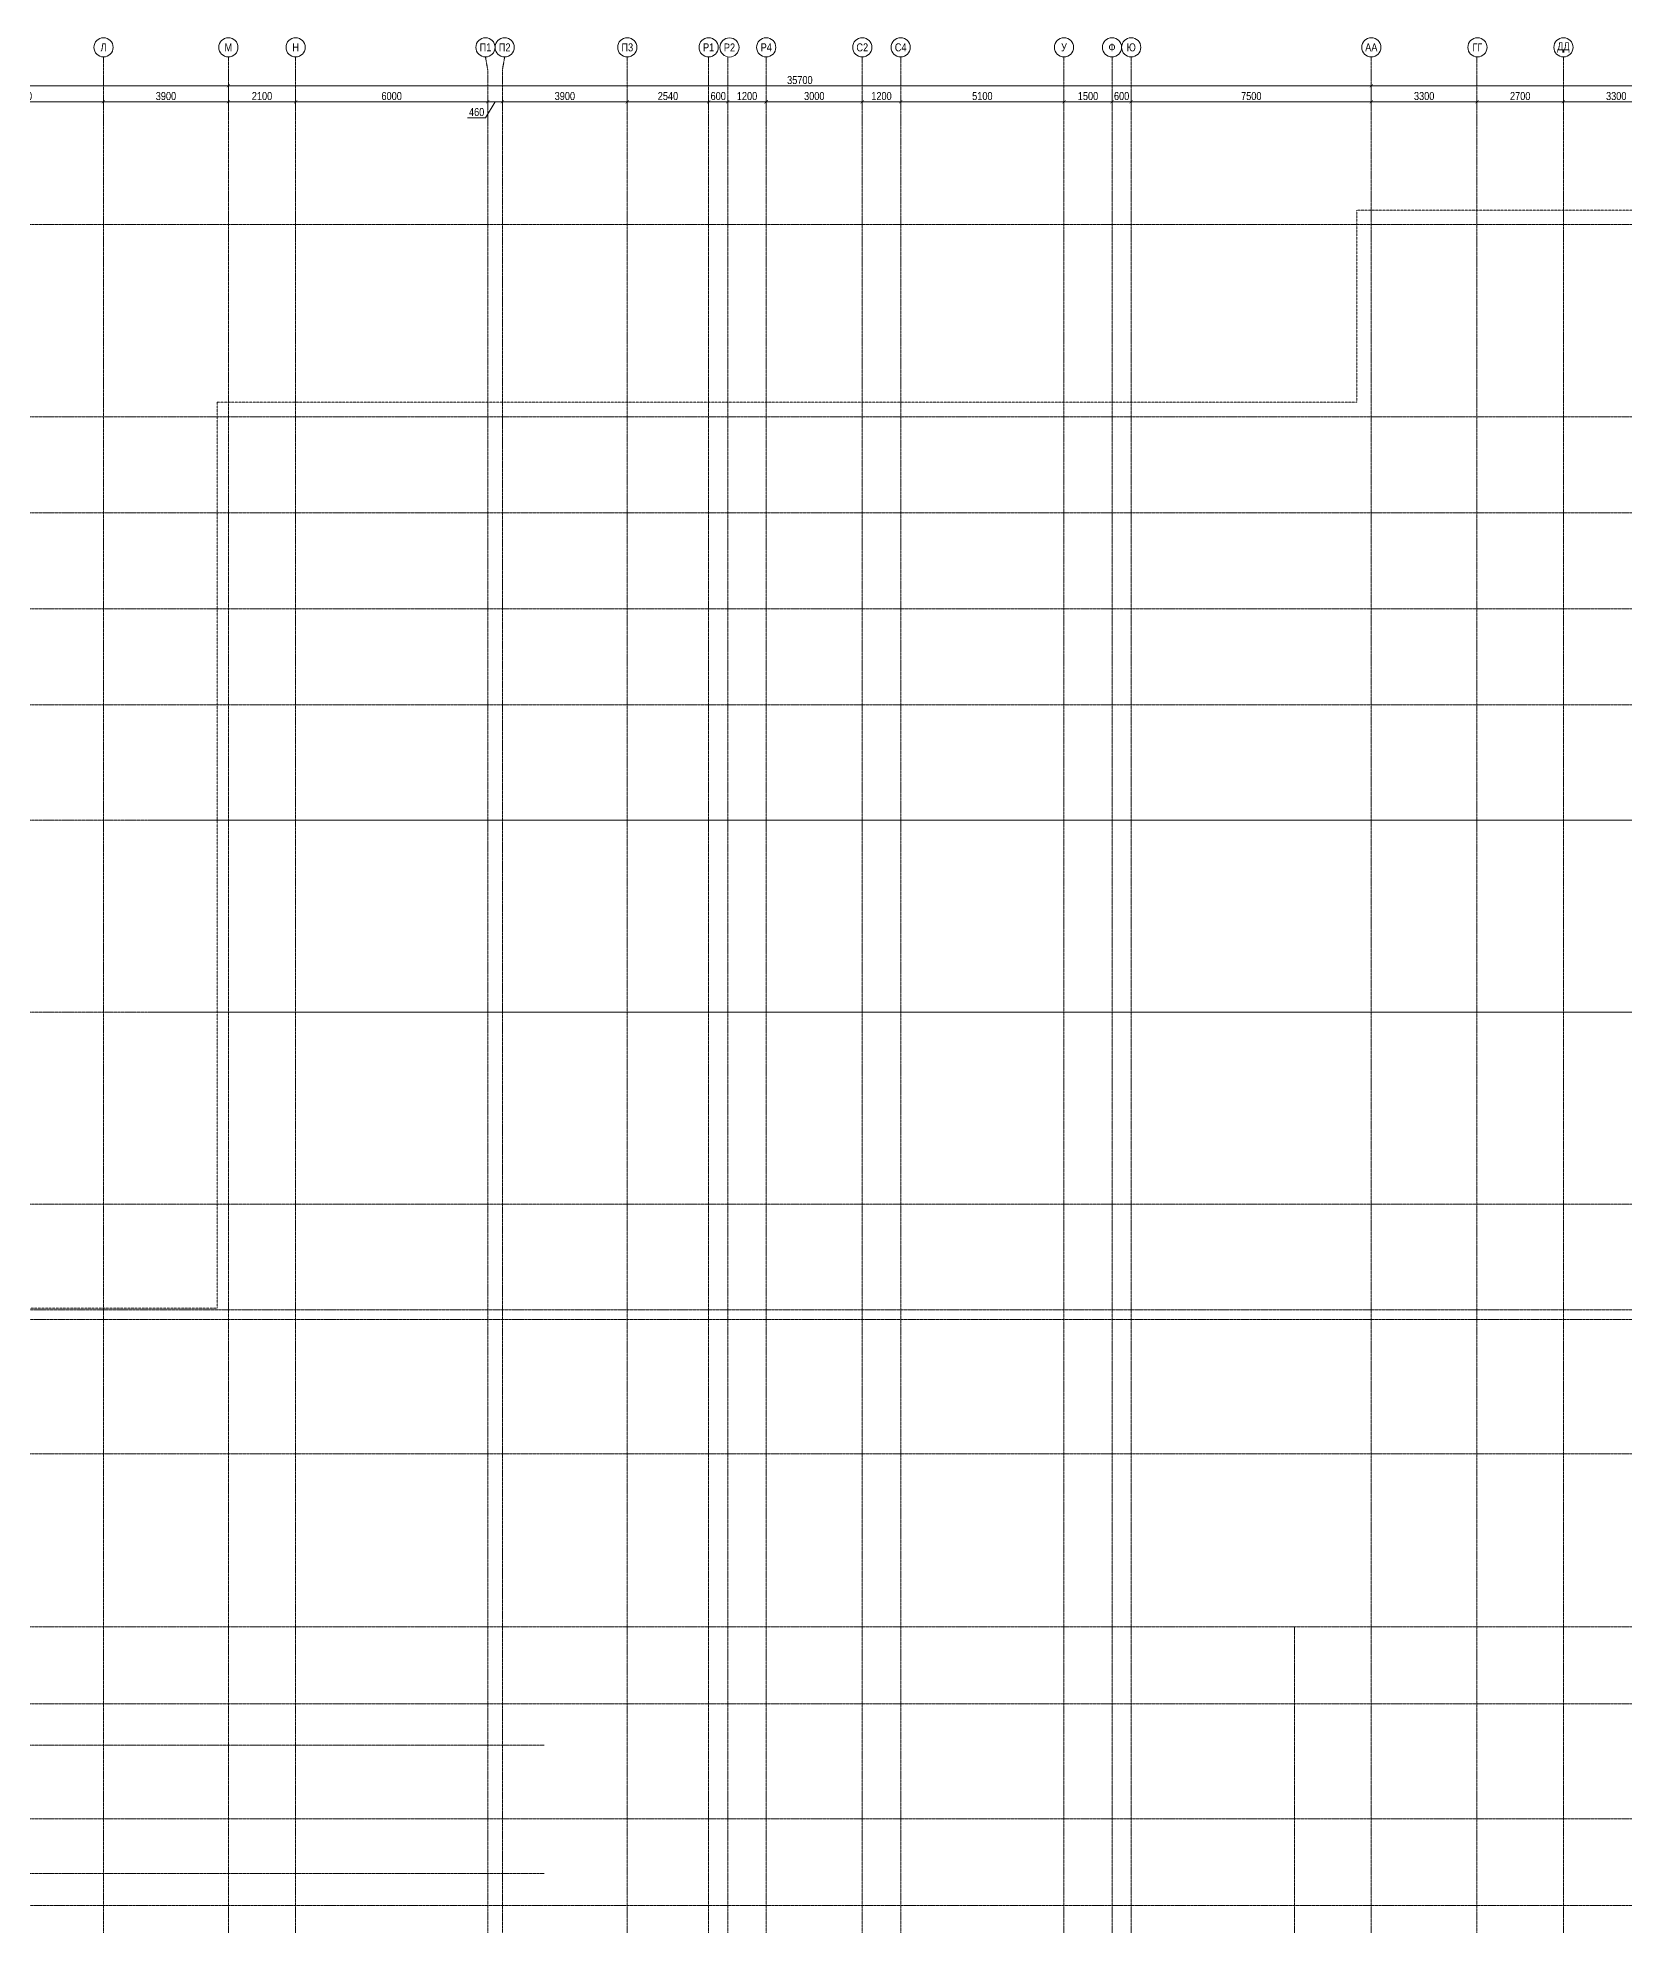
# Model space of a CAD drawing. Header units: millimetres. Extents: x -328335 to 1212475, y -208171 to 164144.
# Drawn here: x 226322 to 275877, y 81579 to 140539 of the extents above; entities that cross this region are included whole.
import ezdxf
from ezdxf import colors
from ezdxf.entities.mleader import LeaderData, LeaderLine
from ezdxf.enums import TextEntityAlignment as Align
from ezdxf.math import Vec2, Vec3

# ---------------------------------------------------------------- set-up
doc = ezdxf.new("R2010")
doc.units = ezdxf.units.MM
doc.header["$LTSCALE"] = 0.5
doc.linetypes.add('CENTER2', pattern=[28.575, 19.05, -3.175, 3.175, -3.175])
doc.linetypes.add('DASHED', pattern=[19.05, 12.7, -6.35])
doc.layers.get('Defpoints').update_dxf_attribs({"color": 140})
doc.layers.add('АР_Делит', color=120, linetype='Continuous', lineweight=0, plot=False)
doc.layers.add('АЦ_Выноски', color=7, linetype='Continuous', lineweight=5)
doc.layers.add('РД_Оси_размер', color=8, linetype='Continuous', lineweight=0)
doc.layers.add('РД_Оси_100', color=7, linetype='Continuous', lineweight=0, true_color=0x525252)
doc.styles.add('style1', font='ARIALN.TTF')
doc.styles.add('ккк', font='isocpeur.ttf', dxfattribs={"width": 0.85, "oblique": 15})
doc.dimstyles.new('Dim100_ареал', dxfattribs={"dimscale": 100, "dimtxt": 2.5, "dimasz": 1, "dimexe": 1, "dimexo": 1, "dimgap": 0.5, "dimtad": 1, "dimzin": 12, "dimdsep": 46, "dimtxsty": 'style1', "dimblk": 'ARCHTICK', "dimcen": 1, "dimdle": 1, "dimaunit": 1, "dimadec": 0, "dimazin": 3, "dimtfac": 1, "dimtmove": 1, "dimatfit": 3, "dimldrblk": 'OPEN30', "dimfxl": 2, "dimfxlon": 1, "dimtolj": 1, "dimtzin": 0, "dimlwd": 5, "dimlwe": 5, "dimarcsym": 0})

# ---------------------------------------------------------------- blocks, each defined once
blk = doc.blocks.new('A-iden')
at = {"linetype": 'Continuous', "lineweight": 5}
blk.add_circle((0, -4), 3, dxfattribs=at)
at = {"color": 0, "linetype": 'Continuous', "lineweight": 20, "style": 'ккк', "width": 0.85}
blk.add_attdef('ID', text='', height=4, dxfattribs=at).set_placement((0.31, -3.85), align=Align.MIDDLE_CENTER)
blk = doc.blocks.new('_ArchTick')
at = {"color": 0, "linetype": 'ByBlock', "const_width": 0.15}
blk.add_lwpolyline([(-0.5, -0.5), (0.5, 0.5)], dxfattribs=at)
blk = doc.blocks.new('*D230')
at = {"layer": 'Defpoints', "color": 0, "transparency": 16777216}
for p in [(37500, 139039), (0, 137039), (37500, 137039)]:
    blk.add_point(p, dxfattribs=at)
at = {"layer": 'РД_Оси_размер', "color": 0, "lineweight": 5, "transparency": 16777216}
for p, q in [((-100, 139039), (37600, 139039)), ((0, 138839), (0, 139139)), ((37500, 138839), (37500, 139139))]:
    blk.add_line(p, q, dxfattribs=at)
at = {"layer": 'РД_Оси_размер', "color": 0, "lineweight": 5, "transparency": 16777216, "xscale": 100, "yscale": 100, "zscale": 100, "rotation": 180}
blk.add_blockref('_ArchTick', (0, 139039), dxfattribs=at)
at = {"layer": 'РД_Оси_размер', "color": 0, "lineweight": 5, "transparency": 16777216, "xscale": 100, "yscale": 100, "zscale": 100}
blk.add_blockref('_ArchTick', (37500, 139039), dxfattribs=at)
at = {"layer": 'РД_Оси_размер', "color": 0, "transparency": 16777216, "insert": (18750, 139216), "char_height": 250, "attachment_point": 5, "style": 'style1'}
blk.add_mtext('\\A1;37500', dxfattribs=at)
blk = doc.blocks.new('_Open30')
at = {"color": 0, "linetype": 'ByBlock', "lineweight": -2}
for p, q in [((-1, 0.27), (0, 0)), ((0, 0), (-1, -0.27)), ((0, 0), (-1, 0))]:
    blk.add_line(p, q, dxfattribs=at)
blk = doc.blocks.new('*D231')
at = {"layer": 'Defpoints', "color": 0, "transparency": 16777216}
for p in [(73200, 139039), (37500, 137039), (73200, 137039)]:
    blk.add_point(p, dxfattribs=at)
at = {"layer": 'РД_Оси_размер', "color": 0, "lineweight": 5, "transparency": 16777216}
for p, q in [((37400, 139039), (73300, 139039)), ((37500, 138839), (37500, 139139)), ((73200, 138839), (73200, 139139))]:
    blk.add_line(p, q, dxfattribs=at)
at = {"layer": 'РД_Оси_размер', "color": 0, "lineweight": 5, "transparency": 16777216, "xscale": 100, "yscale": 100, "zscale": 100, "rotation": 180}
blk.add_blockref('_ArchTick', (37500, 139039), dxfattribs=at)
at = {"layer": 'РД_Оси_размер', "color": 0, "lineweight": 5, "transparency": 16777216, "xscale": 100, "yscale": 100, "zscale": 100}
blk.add_blockref('_ArchTick', (73200, 139039), dxfattribs=at)
at = {"layer": 'РД_Оси_размер', "color": 0, "transparency": 16777216, "insert": (55350, 139216), "char_height": 250, "attachment_point": 5, "style": 'style1'}
blk.add_mtext('\\A1;35700', dxfattribs=at)
blk = doc.blocks.new('*D53')
at = {"layer": 'Defpoints', "color": 0, "transparency": 16777216}
for p in [(114600, 139039), (73200, 137039), (114600, 137039)]:
    blk.add_point(p, dxfattribs=at)
at = {"layer": 'РД_Оси_размер', "color": 0, "lineweight": 5, "transparency": 16777216}
for p, q in [((73100, 139039), (114700, 139039)), ((73200, 138839), (73200, 139139)), ((114600, 138839), (114600, 139139))]:
    blk.add_line(p, q, dxfattribs=at)
at = {"layer": 'РД_Оси_размер', "color": 0, "lineweight": 5, "transparency": 16777216, "xscale": 100, "yscale": 100, "zscale": 100, "rotation": 180}
blk.add_blockref('_ArchTick', (73200, 139039), dxfattribs=at)
at = {"layer": 'РД_Оси_размер', "color": 0, "lineweight": 5, "transparency": 16777216, "xscale": 100, "yscale": 100, "zscale": 100}
blk.add_blockref('_ArchTick', (114600, 139039), dxfattribs=at)
at = {"layer": 'РД_Оси_размер', "color": 0, "transparency": 16777216, "insert": (93900, 139216), "char_height": 250, "attachment_point": 5, "style": 'style1'}
blk.add_mtext('\\A1;41400', dxfattribs=at)
blk = doc.blocks.new('*D246')
at = {"layer": 'Defpoints', "color": 0, "transparency": 16777216}
for p in [(33600, 138539), (28500, 137039), (33600, 137039)]:
    blk.add_point(p, dxfattribs=at)
at = {"layer": 'РД_Оси_размер', "color": 0, "lineweight": 5, "transparency": 16777216}
for p, q in [((28500, 138339), (28500, 138639)), ((33600, 138339), (33600, 138639)), ((28400, 138539), (33700, 138539))]:
    blk.add_line(p, q, dxfattribs=at)
at = {"layer": 'РД_Оси_размер', "color": 0, "lineweight": 5, "transparency": 16777216, "xscale": 100, "yscale": 100, "zscale": 100, "rotation": 180}
blk.add_blockref('_ArchTick', (28500, 138539), dxfattribs=at)
at = {"layer": 'РД_Оси_размер', "color": 0, "lineweight": 5, "transparency": 16777216, "xscale": 100, "yscale": 100, "zscale": 100}
blk.add_blockref('_ArchTick', (33600, 138539), dxfattribs=at)
at = {"layer": 'РД_Оси_размер', "color": 0, "transparency": 16777216, "insert": (31050, 138716), "char_height": 250, "attachment_point": 5, "style": 'style1'}
blk.add_mtext('\\A1;5100', dxfattribs=at)
blk = doc.blocks.new('*D247')
at = {"layer": 'Defpoints', "color": 0, "transparency": 16777216}
for p in [(37500, 138539), (33600, 137039), (37500, 137039)]:
    blk.add_point(p, dxfattribs=at)
at = {"layer": 'РД_Оси_размер', "color": 0, "lineweight": 5, "transparency": 16777216}
for p, q in [((33600, 138339), (33600, 138639)), ((37500, 138339), (37500, 138639)), ((33500, 138539), (37600, 138539))]:
    blk.add_line(p, q, dxfattribs=at)
at = {"layer": 'РД_Оси_размер', "color": 0, "lineweight": 5, "transparency": 16777216, "xscale": 100, "yscale": 100, "zscale": 100, "rotation": 180}
blk.add_blockref('_ArchTick', (33600, 138539), dxfattribs=at)
at = {"layer": 'РД_Оси_размер', "color": 0, "lineweight": 5, "transparency": 16777216, "xscale": 100, "yscale": 100, "zscale": 100}
blk.add_blockref('_ArchTick', (37500, 138539), dxfattribs=at)
at = {"layer": 'РД_Оси_размер', "color": 0, "transparency": 16777216, "insert": (35550, 138716), "char_height": 250, "attachment_point": 5, "style": 'style1'}
blk.add_mtext('\\A1;3900', dxfattribs=at)
blk = doc.blocks.new('*D248')
at = {"layer": 'Defpoints', "color": 0, "transparency": 16777216}
for p in [(39600, 138539), (37500, 137039), (39600, 137039)]:
    blk.add_point(p, dxfattribs=at)
at = {"layer": 'РД_Оси_размер', "color": 0, "lineweight": 5, "transparency": 16777216}
for p, q in [((37500, 138339), (37500, 138639)), ((39600, 138339), (39600, 138639)), ((37400, 138539), (39700, 138539))]:
    blk.add_line(p, q, dxfattribs=at)
at = {"layer": 'РД_Оси_размер', "color": 0, "lineweight": 5, "transparency": 16777216, "xscale": 100, "yscale": 100, "zscale": 100, "rotation": 180}
blk.add_blockref('_ArchTick', (37500, 138539), dxfattribs=at)
at = {"layer": 'РД_Оси_размер', "color": 0, "lineweight": 5, "transparency": 16777216, "xscale": 100, "yscale": 100, "zscale": 100}
blk.add_blockref('_ArchTick', (39600, 138539), dxfattribs=at)
at = {"layer": 'РД_Оси_размер', "color": 0, "transparency": 16777216, "insert": (38550, 138716), "char_height": 250, "attachment_point": 5, "style": 'style1'}
blk.add_mtext('\\A1;2100', dxfattribs=at)
blk = doc.blocks.new('*D249')
at = {"layer": 'Defpoints', "color": 0, "transparency": 16777216}
for p in [(45600, 138539), (39600, 137039), (45600, 137039)]:
    blk.add_point(p, dxfattribs=at)
at = {"layer": 'РД_Оси_размер', "color": 0, "lineweight": 5, "transparency": 16777216}
for p, q in [((39600, 138339), (39600, 138639)), ((45600, 138339), (45600, 138639)), ((39500, 138539), (45700, 138539))]:
    blk.add_line(p, q, dxfattribs=at)
at = {"layer": 'РД_Оси_размер', "color": 0, "lineweight": 5, "transparency": 16777216, "xscale": 100, "yscale": 100, "zscale": 100, "rotation": 180}
blk.add_blockref('_ArchTick', (39600, 138539), dxfattribs=at)
at = {"layer": 'РД_Оси_размер', "color": 0, "lineweight": 5, "transparency": 16777216, "xscale": 100, "yscale": 100, "zscale": 100}
blk.add_blockref('_ArchTick', (45600, 138539), dxfattribs=at)
at = {"layer": 'РД_Оси_размер', "color": 0, "transparency": 16777216, "insert": (42600, 138716), "char_height": 250, "attachment_point": 5, "style": 'style1'}
blk.add_mtext('\\A1;6000', dxfattribs=at)
blk = doc.blocks.new('*D250')
at = {"layer": 'Defpoints', "color": 0, "transparency": 16777216}
for p in [(46060, 138539), (45600, 137039), (46060, 137039)]:
    blk.add_point(p, dxfattribs=at)
at = {"layer": 'РД_Оси_размер', "color": 0, "lineweight": 5, "transparency": 16777216}
for p, q in [((45600, 138339), (45600, 138639)), ((46060, 138339), (46060, 138639)), ((45534, 138039), (44974, 138039)), ((45500, 138539), (46160, 138539)), ((45830, 138539), (45534, 138039))]:
    blk.add_line(p, q, dxfattribs=at)
at = {"layer": 'РД_Оси_размер', "color": 0, "lineweight": 5, "transparency": 16777216, "xscale": 100, "yscale": 100, "zscale": 100, "rotation": 180}
blk.add_blockref('_ArchTick', (45600, 138539), dxfattribs=at)
at = {"layer": 'РД_Оси_размер', "color": 0, "lineweight": 5, "transparency": 16777216, "xscale": 100, "yscale": 100, "zscale": 100}
blk.add_blockref('_ArchTick', (46060, 138539), dxfattribs=at)
at = {"layer": 'РД_Оси_размер', "color": 0, "transparency": 16777216, "insert": (45254, 138216), "char_height": 250, "attachment_point": 5, "style": 'style1'}
blk.add_mtext('\\A1;460', dxfattribs=at)
blk = doc.blocks.new('*D251')
at = {"layer": 'Defpoints', "color": 0, "transparency": 16777216}
for p in [(49960, 138539), (46060, 137039), (49960, 137039)]:
    blk.add_point(p, dxfattribs=at)
at = {"layer": 'РД_Оси_размер', "color": 0, "lineweight": 5, "transparency": 16777216}
for p, q in [((46060, 138339), (46060, 138639)), ((49960, 138339), (49960, 138639)), ((45960, 138539), (50060, 138539))]:
    blk.add_line(p, q, dxfattribs=at)
at = {"layer": 'РД_Оси_размер', "color": 0, "lineweight": 5, "transparency": 16777216, "xscale": 100, "yscale": 100, "zscale": 100, "rotation": 180}
blk.add_blockref('_ArchTick', (46060, 138539), dxfattribs=at)
at = {"layer": 'РД_Оси_размер', "color": 0, "lineweight": 5, "transparency": 16777216, "xscale": 100, "yscale": 100, "zscale": 100}
blk.add_blockref('_ArchTick', (49960, 138539), dxfattribs=at)
at = {"layer": 'РД_Оси_размер', "color": 0, "transparency": 16777216, "insert": (48010, 138716), "char_height": 250, "attachment_point": 5, "style": 'style1'}
blk.add_mtext('\\A1;3900', dxfattribs=at)
blk = doc.blocks.new('*D252')
at = {"layer": 'Defpoints', "color": 0, "transparency": 16777216}
for p in [(52500, 138539), (49960, 137039), (52500, 137039)]:
    blk.add_point(p, dxfattribs=at)
at = {"layer": 'РД_Оси_размер', "color": 0, "lineweight": 5, "transparency": 16777216}
for p, q in [((49960, 138339), (49960, 138639)), ((52500, 138339), (52500, 138639)), ((49860, 138539), (52600, 138539))]:
    blk.add_line(p, q, dxfattribs=at)
at = {"layer": 'РД_Оси_размер', "color": 0, "lineweight": 5, "transparency": 16777216, "xscale": 100, "yscale": 100, "zscale": 100, "rotation": 180}
blk.add_blockref('_ArchTick', (49960, 138539), dxfattribs=at)
at = {"layer": 'РД_Оси_размер', "color": 0, "lineweight": 5, "transparency": 16777216, "xscale": 100, "yscale": 100, "zscale": 100}
blk.add_blockref('_ArchTick', (52500, 138539), dxfattribs=at)
at = {"layer": 'РД_Оси_размер', "color": 0, "transparency": 16777216, "insert": (51230, 138716), "char_height": 250, "attachment_point": 5, "style": 'style1'}
blk.add_mtext('\\A1;2540', dxfattribs=at)
blk = doc.blocks.new('*D253')
at = {"layer": 'Defpoints', "color": 0, "transparency": 16777216}
for p in [(53100, 138539), (52500, 137039), (53100, 137039)]:
    blk.add_point(p, dxfattribs=at)
at = {"layer": 'РД_Оси_размер', "color": 0, "lineweight": 5, "transparency": 16777216}
for p, q in [((52500, 138339), (52500, 138639)), ((53100, 138339), (53100, 138639)), ((52400, 138539), (53200, 138539))]:
    blk.add_line(p, q, dxfattribs=at)
at = {"layer": 'РД_Оси_размер', "color": 0, "lineweight": 5, "transparency": 16777216, "xscale": 100, "yscale": 100, "zscale": 100, "rotation": 180}
blk.add_blockref('_ArchTick', (52500, 138539), dxfattribs=at)
at = {"layer": 'РД_Оси_размер', "color": 0, "lineweight": 5, "transparency": 16777216, "xscale": 100, "yscale": 100, "zscale": 100}
blk.add_blockref('_ArchTick', (53100, 138539), dxfattribs=at)
at = {"layer": 'РД_Оси_размер', "color": 0, "transparency": 16777216, "insert": (52800, 138716), "char_height": 250, "attachment_point": 5, "style": 'style1'}
blk.add_mtext('\\A1;600', dxfattribs=at)
blk = doc.blocks.new('*D254')
at = {"layer": 'Defpoints', "color": 0, "transparency": 16777216}
for p in [(54300, 138539), (53100, 137039), (54300, 137039)]:
    blk.add_point(p, dxfattribs=at)
at = {"layer": 'РД_Оси_размер', "color": 0, "lineweight": 5, "transparency": 16777216}
for p, q in [((53100, 138339), (53100, 138639)), ((54300, 138339), (54300, 138639)), ((53000, 138539), (54400, 138539))]:
    blk.add_line(p, q, dxfattribs=at)
at = {"layer": 'РД_Оси_размер', "color": 0, "lineweight": 5, "transparency": 16777216, "xscale": 100, "yscale": 100, "zscale": 100, "rotation": 180}
blk.add_blockref('_ArchTick', (53100, 138539), dxfattribs=at)
at = {"layer": 'РД_Оси_размер', "color": 0, "lineweight": 5, "transparency": 16777216, "xscale": 100, "yscale": 100, "zscale": 100}
blk.add_blockref('_ArchTick', (54300, 138539), dxfattribs=at)
at = {"layer": 'РД_Оси_размер', "color": 0, "transparency": 16777216, "insert": (53700, 138716), "char_height": 250, "attachment_point": 5, "style": 'style1'}
blk.add_mtext('\\A1;1200', dxfattribs=at)
blk = doc.blocks.new('*D255')
at = {"layer": 'Defpoints', "color": 0, "transparency": 16777216}
for p in [(57300, 138539), (54300, 137039), (57300, 137039)]:
    blk.add_point(p, dxfattribs=at)
at = {"layer": 'РД_Оси_размер', "color": 0, "lineweight": 5, "transparency": 16777216}
for p, q in [((54300, 138339), (54300, 138639)), ((57300, 138339), (57300, 138639)), ((54200, 138539), (57400, 138539))]:
    blk.add_line(p, q, dxfattribs=at)
at = {"layer": 'РД_Оси_размер', "color": 0, "lineweight": 5, "transparency": 16777216, "xscale": 100, "yscale": 100, "zscale": 100, "rotation": 180}
blk.add_blockref('_ArchTick', (54300, 138539), dxfattribs=at)
at = {"layer": 'РД_Оси_размер', "color": 0, "lineweight": 5, "transparency": 16777216, "xscale": 100, "yscale": 100, "zscale": 100}
blk.add_blockref('_ArchTick', (57300, 138539), dxfattribs=at)
at = {"layer": 'РД_Оси_размер', "color": 0, "transparency": 16777216, "insert": (55800, 138716), "char_height": 250, "attachment_point": 5, "style": 'style1'}
blk.add_mtext('\\A1;3000', dxfattribs=at)
blk = doc.blocks.new('*D256')
at = {"layer": 'Defpoints', "color": 0, "transparency": 16777216}
for p in [(58500, 138539), (57300, 137039), (58500, 137039)]:
    blk.add_point(p, dxfattribs=at)
at = {"layer": 'РД_Оси_размер', "color": 0, "lineweight": 5, "transparency": 16777216}
for p, q in [((57300, 138339), (57300, 138639)), ((58500, 138339), (58500, 138639)), ((57200, 138539), (58600, 138539))]:
    blk.add_line(p, q, dxfattribs=at)
at = {"layer": 'РД_Оси_размер', "color": 0, "lineweight": 5, "transparency": 16777216, "xscale": 100, "yscale": 100, "zscale": 100, "rotation": 180}
blk.add_blockref('_ArchTick', (57300, 138539), dxfattribs=at)
at = {"layer": 'РД_Оси_размер', "color": 0, "lineweight": 5, "transparency": 16777216, "xscale": 100, "yscale": 100, "zscale": 100}
blk.add_blockref('_ArchTick', (58500, 138539), dxfattribs=at)
at = {"layer": 'РД_Оси_размер', "color": 0, "transparency": 16777216, "insert": (57900, 138716), "char_height": 250, "attachment_point": 5, "style": 'style1'}
blk.add_mtext('\\A1;1200', dxfattribs=at)
blk = doc.blocks.new('*D257')
at = {"layer": 'Defpoints', "color": 0, "transparency": 16777216}
for p in [(63600, 138539), (58500, 137039), (63600, 137039)]:
    blk.add_point(p, dxfattribs=at)
at = {"layer": 'РД_Оси_размер', "color": 0, "lineweight": 5, "transparency": 16777216}
for p, q in [((58500, 138339), (58500, 138639)), ((63600, 138339), (63600, 138639)), ((58400, 138539), (63700, 138539))]:
    blk.add_line(p, q, dxfattribs=at)
at = {"layer": 'РД_Оси_размер', "color": 0, "lineweight": 5, "transparency": 16777216, "xscale": 100, "yscale": 100, "zscale": 100, "rotation": 180}
blk.add_blockref('_ArchTick', (58500, 138539), dxfattribs=at)
at = {"layer": 'РД_Оси_размер', "color": 0, "lineweight": 5, "transparency": 16777216, "xscale": 100, "yscale": 100, "zscale": 100}
blk.add_blockref('_ArchTick', (63600, 138539), dxfattribs=at)
at = {"layer": 'РД_Оси_размер', "color": 0, "transparency": 16777216, "insert": (61050, 138716), "char_height": 250, "attachment_point": 5, "style": 'style1'}
blk.add_mtext('\\A1;5100', dxfattribs=at)
blk = doc.blocks.new('*D258')
at = {"layer": 'Defpoints', "color": 0, "transparency": 16777216}
for p in [(65100, 138539), (63600, 137039), (65100, 137039)]:
    blk.add_point(p, dxfattribs=at)
at = {"layer": 'РД_Оси_размер', "color": 0, "lineweight": 5, "transparency": 16777216}
for p, q in [((63600, 138339), (63600, 138639)), ((65100, 138339), (65100, 138639)), ((63500, 138539), (65200, 138539))]:
    blk.add_line(p, q, dxfattribs=at)
at = {"layer": 'РД_Оси_размер', "color": 0, "lineweight": 5, "transparency": 16777216, "xscale": 100, "yscale": 100, "zscale": 100, "rotation": 180}
blk.add_blockref('_ArchTick', (63600, 138539), dxfattribs=at)
at = {"layer": 'РД_Оси_размер', "color": 0, "lineweight": 5, "transparency": 16777216, "xscale": 100, "yscale": 100, "zscale": 100}
blk.add_blockref('_ArchTick', (65100, 138539), dxfattribs=at)
at = {"layer": 'РД_Оси_размер', "color": 0, "transparency": 16777216, "insert": (64350, 138716), "char_height": 250, "attachment_point": 5, "style": 'style1'}
blk.add_mtext('\\A1;1500', dxfattribs=at)
blk = doc.blocks.new('*D135')
at = {"layer": 'Defpoints', "color": 0, "transparency": 16777216}
for p in [(65700, 138539), (65100, 137039), (65700, 137039)]:
    blk.add_point(p, dxfattribs=at)
at = {"layer": 'РД_Оси_размер', "color": 0, "lineweight": 5, "transparency": 16777216}
for p, q in [((65100, 138339), (65100, 138639)), ((65700, 138339), (65700, 138639)), ((65000, 138539), (65800, 138539))]:
    blk.add_line(p, q, dxfattribs=at)
at = {"layer": 'РД_Оси_размер', "color": 0, "lineweight": 5, "transparency": 16777216, "xscale": 100, "yscale": 100, "zscale": 100, "rotation": 180}
blk.add_blockref('_ArchTick', (65100, 138539), dxfattribs=at)
at = {"layer": 'РД_Оси_размер', "color": 0, "lineweight": 5, "transparency": 16777216, "xscale": 100, "yscale": 100, "zscale": 100}
blk.add_blockref('_ArchTick', (65700, 138539), dxfattribs=at)
at = {"layer": 'РД_Оси_размер', "color": 0, "transparency": 16777216, "insert": (65400, 138716), "char_height": 250, "attachment_point": 5, "style": 'style1'}
blk.add_mtext('\\A1;600', dxfattribs=at)
blk = doc.blocks.new('*D136')
at = {"layer": 'Defpoints', "color": 0, "transparency": 16777216}
for p in [(73200, 138539), (65700, 137039), (73200, 137039)]:
    blk.add_point(p, dxfattribs=at)
at = {"layer": 'РД_Оси_размер', "color": 0, "lineweight": 5, "transparency": 16777216}
for p, q in [((65700, 138339), (65700, 138639)), ((73200, 138339), (73200, 138639)), ((65600, 138539), (73300, 138539))]:
    blk.add_line(p, q, dxfattribs=at)
at = {"layer": 'РД_Оси_размер', "color": 0, "lineweight": 5, "transparency": 16777216, "xscale": 100, "yscale": 100, "zscale": 100, "rotation": 180}
blk.add_blockref('_ArchTick', (65700, 138539), dxfattribs=at)
at = {"layer": 'РД_Оси_размер', "color": 0, "lineweight": 5, "transparency": 16777216, "xscale": 100, "yscale": 100, "zscale": 100}
blk.add_blockref('_ArchTick', (73200, 138539), dxfattribs=at)
at = {"layer": 'РД_Оси_размер', "color": 0, "transparency": 16777216, "insert": (69450, 138716), "char_height": 250, "attachment_point": 5, "style": 'style1'}
blk.add_mtext('\\A1;7500', dxfattribs=at)
blk = doc.blocks.new('*D137')
at = {"layer": 'Defpoints', "color": 0, "transparency": 16777216}
for p in [(76500, 138539), (73200, 137039), (76500, 137039)]:
    blk.add_point(p, dxfattribs=at)
at = {"layer": 'РД_Оси_размер', "color": 0, "lineweight": 5, "transparency": 16777216}
for p, q in [((73200, 138339), (73200, 138639)), ((76500, 138339), (76500, 138639)), ((73100, 138539), (76600, 138539))]:
    blk.add_line(p, q, dxfattribs=at)
at = {"layer": 'РД_Оси_размер', "color": 0, "lineweight": 5, "transparency": 16777216, "xscale": 100, "yscale": 100, "zscale": 100, "rotation": 180}
blk.add_blockref('_ArchTick', (73200, 138539), dxfattribs=at)
at = {"layer": 'РД_Оси_размер', "color": 0, "lineweight": 5, "transparency": 16777216, "xscale": 100, "yscale": 100, "zscale": 100}
blk.add_blockref('_ArchTick', (76500, 138539), dxfattribs=at)
at = {"layer": 'РД_Оси_размер', "color": 0, "transparency": 16777216, "insert": (74850, 138716), "char_height": 250, "attachment_point": 5, "style": 'style1'}
blk.add_mtext('\\A1;3300', dxfattribs=at)
blk = doc.blocks.new('*D138')
at = {"layer": 'Defpoints', "color": 0, "transparency": 16777216}
for p in [(79200, 138539), (76500, 137039), (79200, 137039)]:
    blk.add_point(p, dxfattribs=at)
at = {"layer": 'РД_Оси_размер', "color": 0, "lineweight": 5, "transparency": 16777216}
for p, q in [((76500, 138339), (76500, 138639)), ((79200, 138339), (79200, 138639)), ((76400, 138539), (79300, 138539))]:
    blk.add_line(p, q, dxfattribs=at)
at = {"layer": 'РД_Оси_размер', "color": 0, "lineweight": 5, "transparency": 16777216, "xscale": 100, "yscale": 100, "zscale": 100, "rotation": 180}
blk.add_blockref('_ArchTick', (76500, 138539), dxfattribs=at)
at = {"layer": 'РД_Оси_размер', "color": 0, "lineweight": 5, "transparency": 16777216, "xscale": 100, "yscale": 100, "zscale": 100}
blk.add_blockref('_ArchTick', (79200, 138539), dxfattribs=at)
at = {"layer": 'РД_Оси_размер', "color": 0, "transparency": 16777216, "insert": (77850, 138716), "char_height": 250, "attachment_point": 5, "style": 'style1'}
blk.add_mtext('\\A1;2700', dxfattribs=at)
blk = doc.blocks.new('*D139')
at = {"layer": 'Defpoints', "color": 0, "transparency": 16777216}
for p in [(82500, 138539), (79200, 137039), (82500, 137039)]:
    blk.add_point(p, dxfattribs=at)
at = {"layer": 'РД_Оси_размер', "color": 0, "lineweight": 5, "transparency": 16777216}
for p, q in [((79200, 138339), (79200, 138639)), ((82500, 138339), (82500, 138639)), ((79100, 138539), (82600, 138539))]:
    blk.add_line(p, q, dxfattribs=at)
at = {"layer": 'РД_Оси_размер', "color": 0, "lineweight": 5, "transparency": 16777216, "xscale": 100, "yscale": 100, "zscale": 100, "rotation": 180}
blk.add_blockref('_ArchTick', (79200, 138539), dxfattribs=at)
at = {"layer": 'РД_Оси_размер', "color": 0, "lineweight": 5, "transparency": 16777216, "xscale": 100, "yscale": 100, "zscale": 100}
blk.add_blockref('_ArchTick', (82500, 138539), dxfattribs=at)
at = {"layer": 'РД_Оси_размер', "color": 0, "transparency": 16777216, "insert": (80850, 138716), "char_height": 250, "attachment_point": 5, "style": 'style1'}
blk.add_mtext('\\A1;3300', dxfattribs=at)
blk = doc.blocks.new('_Dot')
at = {"color": 0, "linetype": 'ByBlock', "lineweight": -2}
blk.add_line((-0.5, 0), (-1, 0), dxfattribs=at)
at = {"color": 0, "linetype": 'ByBlock', "const_width": 0.5}
blk.add_lwpolyline([(-0.25, 0, 1), (0.25, 0, 1)], format="xyb", close=True, dxfattribs=at)
blk = doc.blocks.new('СОШ_2200_АР_ОСИ_М100_28.05.24')
at = {"layer": 'АР_Делит', "linetype": 'CENTER2'}
for p, q in [((-5954.958, 87200), (47367.08, 87200)), ((-5954.958, 83200), (47367.08, 83200))]:
    blk.add_line(p, q, dxfattribs=at)
at = {"layer": 'АР_Делит', "color": 5, "linetype": 'DASHED'}
blk.add_lwpolyline([(-355, 100855), (37145, 100855), (37145, 129155), (72745, 129155), (72745, 135155), (114955, 135155), (114955, -355), (93595.036, -355), (93595.036, 13855), (94145, 13855), (94145, 68320), (66055, 68320), (66055, 13857.73), (83455, 13857.73), (83455, -355), (45245, -355), (45245, 13145), (44695, 13145), (44695, 26755), (45245, 26755), (45245, 68320), (20455, 68320)], dxfattribs=at)
at = {"layer": 'РД_Оси_100', "color": 8, "linetype": 'CENTER2', "true_color": 0x808080}
for p, q in [((37500, -6155), (37500, 139938.679)), ((39600, -6155), (39600, 139938.679)), ((49960, -6155), (49960, 139938.679)), ((63600, -6155), (63600, 139938.679)), ((65100, -6155), (65100, 139938.679)), ((73200, -6155), (73200, 139938.679)), ((79200, -6155), (79200, 139938.679)), ((-5954.958, 134700), (119910, 134700)), ((-5954.958, 128700), (119910, 128700)), ((-5954.958, 125700), (119910, 125700)), ((-5954.958, 122700), (119910, 122700)), ((-5954.958, 119700), (119910, 119700)), ((-5954.958, 116100), (119910, 116100)), ((35037.55, 116100), (119910, 116100)), ((-5954.958, 110100), (119910, 110100)), ((35037.55, 110100), (119910, 110100)), ((-5954.958, 104100), (119910, 104100)), ((-5954.958, 96300), (119910, 96300)), ((-5954.958, 90900), (119910, 90900)), ((70800, -6155), (70800, 90900)), ((-5954.958, 88500), (119910, 88500)), ((-5954.958, 84900), (119910, 84900)), ((119910, 82200), (-5954.958, 82200))]:
    blk.add_line(p, q, dxfattribs=at)
for points in [[(33600, 139938.679), (33600, -6155)], [(45530, 139938.679), (45600, 139538.679), (45600, -6163.457)], [(46060, -6163.105), (46060, 139538.679), (46130, 139938.679)], [(52500, 139938.679), (52500, -5755), (52358.276, -6155)], [(53100, 139938.679), (53100, -5755), (52949.266, -6155)], [(54300, 139938.679), (54300, -6155)], [(57300, 139938.679), (57300, -6155)], [(58500, 139938.679), (58500, -6155)], [(65700, -6155), (65700, 139938.679)], [(76500, 139938.679), (76500, -6155)], [(119910, 100950), (119410, 100800), (-5454.958, 100800), (-5954.958, 100950)], [(119910, 100350), (119410, 100500), (-5454.958, 100500), (-5954.958, 100350)]]:
    blk.add_lwpolyline(points, dxfattribs=at)
at = {"layer": 'РД_Оси_100', "color": 0}
ref = blk.add_blockref('A-iden', (33600, 140638.679), dxfattribs=dict(at, xscale=100, yscale=100, zscale=100))
ref.add_attrib('ID', 'Л', dxfattribs={"layer": '0', "linetype": 'Continuous', "height": 250, "style": 'style1'}).set_placement((33600, 140238.679), align=Align.MIDDLE)
ref = blk.add_blockref('A-iden', (37500, 140638.679), dxfattribs=dict(at, xscale=100, yscale=100, zscale=100))
ref.add_attrib('ID', 'М', dxfattribs={"layer": '0', "linetype": 'Continuous', "height": 250, "style": 'style1'}).set_placement((37500, 140238.679), align=Align.MIDDLE)
ref = blk.add_blockref('A-iden', (39600, 140638.679), dxfattribs=dict(at, xscale=100, yscale=100, zscale=100))
ref.add_attrib('ID', 'Н', dxfattribs={"layer": '0', "linetype": 'Continuous', "height": 250, "style": 'style1'}).set_placement((39600, 140238.679), align=Align.MIDDLE)
ref = blk.add_blockref('A-iden', (45530, 140638.679), dxfattribs=dict(at, xscale=100, yscale=100, zscale=100))
ref.add_attrib('ID', 'П1', dxfattribs={"layer": '0', "linetype": 'Continuous', "height": 250, "style": 'style1'}).set_placement((45530, 140238.679), align=Align.MIDDLE)
at = {"layer": 'РД_Оси_100', "color": 1}
ref = blk.add_blockref('A-iden', (46130, 140638.679), dxfattribs=dict(at, xscale=100, yscale=100, zscale=100))
ref.add_attrib('ID', 'П2', dxfattribs={"layer": '0', "linetype": 'Continuous', "height": 250, "style": 'style1'}).set_placement((46130, 140238.679), align=Align.MIDDLE)
ref = blk.add_blockref('A-iden', (49960, 140638.679), dxfattribs=dict(at, xscale=100, yscale=100, zscale=100))
ref.add_attrib('ID', 'П3', dxfattribs={"layer": '0', "linetype": 'Continuous', "height": 250, "style": 'style1'}).set_placement((49960, 140238.679), align=Align.MIDDLE)
at = {"layer": 'РД_Оси_100', "color": 0}
ref = blk.add_blockref('A-iden', (52500, 140638.679), dxfattribs=dict(at, xscale=100, yscale=100, zscale=100))
ref.add_attrib('ID', 'Р1', dxfattribs={"layer": '0', "linetype": 'Continuous', "height": 250, "style": 'style1'}).set_placement((52500, 140238.679), align=Align.MIDDLE)
ref = blk.add_blockref('A-iden', (53151.517, 140636.463), dxfattribs=dict(at, xscale=100, yscale=100, zscale=100))
ref.add_attrib('ID', 'Р2', dxfattribs={"layer": '0', "linetype": 'Continuous', "height": 250, "style": 'style1'}).set_placement((53151.517, 140236.463), align=Align.MIDDLE)
ref = blk.add_blockref('A-iden', (54300, 140638.679), dxfattribs=dict(at, xscale=100, yscale=100, zscale=100))
ref.add_attrib('ID', 'Р4', dxfattribs={"layer": '0', "linetype": 'Continuous', "height": 250, "style": 'style1'}).set_placement((54300, 140238.679), align=Align.MIDDLE)
ref = blk.add_blockref('A-iden', (57300, 140638.679), dxfattribs=dict(at, xscale=100, yscale=100, zscale=100))
ref.add_attrib('ID', 'С2', dxfattribs={"layer": '0', "linetype": 'Continuous', "height": 250, "style": 'style1'}).set_placement((57300, 140238.679), align=Align.MIDDLE)
ref = blk.add_blockref('A-iden', (58500, 140638.679), dxfattribs=dict(at, xscale=100, yscale=100, zscale=100))
ref.add_attrib('ID', 'С4', dxfattribs={"layer": '0', "linetype": 'Continuous', "height": 250, "style": 'style1'}).set_placement((58500, 140238.679), align=Align.MIDDLE)
ref = blk.add_blockref('A-iden', (63600, 140638.679), dxfattribs=dict(at, xscale=100, yscale=100, zscale=100))
ref.add_attrib('ID', 'У', dxfattribs={"layer": '0', "linetype": 'Continuous', "height": 250, "style": 'style1'}).set_placement((63600, 140238.679), align=Align.MIDDLE)
ref = blk.add_blockref('A-iden', (65100, 140638.679), dxfattribs=dict(at, xscale=100, yscale=100, zscale=100))
ref.add_attrib('ID', 'Ф', dxfattribs={"layer": '0', "linetype": 'Continuous', "height": 250, "style": 'style1'}).set_placement((65100, 140238.679), align=Align.MIDDLE)
ref = blk.add_blockref('A-iden', (65700, 140638.679), dxfattribs=dict(at, xscale=100, yscale=100, zscale=100))
ref.add_attrib('ID', 'Ю', dxfattribs={"layer": '0', "linetype": 'Continuous', "height": 250, "style": 'style1'}).set_placement((65700, 140238.679), align=Align.MIDDLE)
ref = blk.add_blockref('A-iden', (73200, 140638.679), dxfattribs=dict(at, xscale=100, yscale=100, zscale=100))
ref.add_attrib('ID', 'АА', dxfattribs={"layer": '0', "linetype": 'Continuous', "height": 250, "style": 'style1'}).set_placement((73200, 140238.679), align=Align.MIDDLE)
ref = blk.add_blockref('A-iden', (76514.62, 140638.679), dxfattribs=dict(at, xscale=100, yscale=100, zscale=100))
ref.add_attrib('ID', 'ГГ', dxfattribs={"layer": '0', "linetype": 'Continuous', "height": 250, "style": 'style1'}).set_placement((76514.62, 140238.679), align=Align.MIDDLE)
ref = blk.add_blockref('A-iden', (79200, 140638.679), dxfattribs=dict(at, xscale=100, yscale=100, zscale=100))
ref.add_attrib('ID', 'ДД', dxfattribs={"layer": '0', "linetype": 'Continuous', "height": 250, "style": 'style1'}).set_placement((79200, 140238.679), align=Align.MIDDLE)
at = {"layer": 'РД_Оси_размер'}
for base, p1, p2, picture, middle in [((37500, 139038.679), (0, 137038.679), (37500, 137038.679), '*D230', (18750, 139216.322)), ((73200, 139038.679), (37500, 137038.679), (73200, 137038.679), '*D231', (55350, 139216.322)), ((114600, 139038.679), (73200, 137038.679), (114600, 137038.679), '*D53', (93900, 139216.322)), ((33600, 138538.679), (28500, 137038.679), (33600, 137038.679), '*D246', (31050, 138716.322)), ((37500, 138538.679), (33600, 137038.679), (37500, 137038.679), '*D247', (35550, 138716.322)), ((39600, 138538.679), (37500, 137038.679), (39600, 137038.679), '*D248', (38550, 138716.322)), ((45600, 138538.679), (39600, 137038.679), (45600, 137038.679), '*D249', (42600, 138716.322)), ((49960, 138538.679), (46060, 137038.679), (49960, 137038.679), '*D251', (48010, 138716.322)), ((52500, 138538.679), (49960, 137038.679), (52500, 137038.679), '*D252', (51230, 138716.322)), ((53100, 138538.679), (52500, 137038.679), (53100, 137038.679), '*D253', (52800, 138716.322)), ((54300, 138538.679), (53100, 137038.679), (54300, 137038.679), '*D254', (53700, 138716.322)), ((57300, 138538.679), (54300, 137038.679), (57300, 137038.679), '*D255', (55800, 138716.322)), ((58500, 138538.679), (57300, 137038.679), (58500, 137038.679), '*D256', (57900, 138716.322)), ((63600, 138538.679), (58500, 137038.679), (63600, 137038.679), '*D257', (61050, 138716.322)), ((65100, 138538.679), (63600, 137038.679), (65100, 137038.679), '*D258', (64350, 138716.322)), ((65700, 138538.679), (65100, 137038.679), (65700, 137038.679), '*D135', (65400, 138716.322)), ((73200, 138538.679), (65700, 137038.679), (73200, 137038.679), '*D136', (69450, 138716.322)), ((76500, 138538.679), (73200, 137038.679), (76500, 137038.679), '*D137', (74850, 138716.322)), ((79200, 138538.679), (76500, 137038.679), (79200, 137038.679), '*D138', (77850, 138716.322)), ((82500, 138538.679), (79200, 137038.679), (82500, 137038.679), '*D139', (80850, 138716.322))]:
    dim = blk.add_linear_dim(base=base, p1=p1, p2=p2, dimstyle='Dim100_ареал', dxfattribs=at)
    dim.commit()
    dim.dimension.update_dxf_attribs({"geometry": picture, "text_midpoint": middle})
dim = blk.add_linear_dim(base=(46060, 138538.679), p1=(45600, 137038.679), p2=(46060, 137038.679), dimstyle='Dim100_ареал', dxfattribs=at)
dim.commit()
dim.dimension.update_dxf_attribs({"geometry": '*D250', "text_midpoint": (45484.181, 138038.679), "dimtype": 160})

msp = doc.modelspace()

# ---------------------------------------------------------------- block references
at = {"layer": 'РД_Оси_100'}
msp.add_blockref('СОШ_2200_АР_ОСИ_М100_28.05.24', (194776.726, 0), dxfattribs=at)

# ---------------------------------------------------------------- leaders
at = {"layer": 'АЦ_Выноски', "transparency": 33554653}
ml = msp.add_multileader_mtext('Standard', dxfattribs=at)
ml.set_content('\\pxa0.66667;Аккустические подвесные панели из минерального стекловолокна. Акцентные цвета: {\\C240;\\c2367469;NSC S 2060-Y60R, NSC S 3060-Y30R. \\PПривязку см. раздел АИ}', color=256, style='style1')
ml.set_leader_properties(color=256)
ml.set_arrow_properties(name='DOT')
ml.build(insert=Vec2(0, 0))
ml.multileader.update_dxf_attribs({"has_dogleg": 0, "text_left_attachment_type": 6, "text_right_attachment_type": 6, "arrow_head_size": 200, "scale": 100})
ctx = ml.context
ctx.base_point, ctx.scale, ctx.char_height, ctx.arrow_head_size, ctx.landing_gap_size, ctx.plane_origin, ctx.plane_x_axis, ctx.plane_y_axis = Vec3(81527.942, 108265.207), 100, 300, 200, 50, Vec3(83308.187, 102395.461), Vec3(1, 0.00000001), Vec3(-0.00000001, 1)
ctx.left_attachment, ctx.right_attachment = 6, 6
notes = []
notes.append((ctx, [(1, (1, 1, 0), (80727.942, 108265.207), (1, 0.00000001), 800, [(1, [(77346.842, 97620.027), (76128.548, 99500.161)], 0, [])])]))
ctx.mtext.insert, ctx.mtext.text_direction, ctx.mtext.rotation, ctx.mtext.width, ctx.mtext.line_spacing_factor, ctx.mtext.flow_direction = Vec3(81577.942, 108653.407), Vec3(1, 0.00000001), 0.00000001, 9258.29889, 0.8, 5
ml = msp.add_multileader_mtext('Standard', dxfattribs=at)
ml.set_content('\\pxa0.66667;Аккустические подвесные панели \\Pиз минерального стекловолокна.  %%C800, %%C1200мм. \\PАкцентный цвет: {\\C240;\\c2367469;NSC S 2020-R60B\\PПривязку см. раздел АИ}', color=256, style='style1')
ml.set_leader_properties(color=256)
ml.set_arrow_properties(name='DOT')
ml.build(insert=Vec2(0, 0))
ml.multileader.update_dxf_attribs({"has_dogleg": 0, "text_left_attachment_type": 6, "text_right_attachment_type": 6, "arrow_head_size": 200, "scale": 100})
ctx = ml.context
ctx.base_point, ctx.scale, ctx.char_height, ctx.arrow_head_size, ctx.landing_gap_size, ctx.plane_origin, ctx.plane_x_axis, ctx.plane_y_axis = Vec3(104037.457, 107876.867), 100, 300, 200, 50, Vec3(77897.067, 99385.609), Vec3(1, 0.00000001), Vec3(-0.00000001, 1)
ctx.left_attachment, ctx.right_attachment = 6, 6
notes.append((ctx, [(1, (1, 1, 0), (103237.457, 107876.867), (1, 0.00000001), 800, [(1, [(101968.863, 97142.148), (100862.669, 99570.512)], 0, [])])]))
ctx.mtext.insert, ctx.mtext.text_direction, ctx.mtext.rotation, ctx.mtext.width, ctx.mtext.line_spacing_factor, ctx.mtext.flow_direction = Vec3(104087.457, 108265.066), Vec3(1, 0.00000001), 0.00000001, 11047.033, 0.8, 5
ml = msp.add_multileader_mtext('Standard', dxfattribs=at)
ml.set_content('\\pxa0.66667;Аккустические подвесные панели из минерального стекловолокна. Акцентные цвета: {\\C240;\\c2367469;NSC S 2060-Y60R, NSC S 3060-Y30R. \\PПривязку см. раздел АИ}', color=256, style='style1')
ml.set_leader_properties(color=256)
ml.set_arrow_properties(name='DOT')
ml.build(insert=Vec2(0, 0))
ml.multileader.update_dxf_attribs({"has_dogleg": 0, "text_left_attachment_type": 6, "text_right_attachment_type": 6, "arrow_head_size": 200, "scale": 100})
ctx = ml.context
ctx.base_point, ctx.scale, ctx.char_height, ctx.arrow_head_size, ctx.landing_gap_size, ctx.plane_origin, ctx.plane_x_axis, ctx.plane_y_axis = Vec3(33151.364, 89190.322), 100, 300, 200, 50, Vec3(26955.475, 103750.3), Vec3(1, 0.00000001), Vec3(-0.00000001, 1)
ctx.left_attachment, ctx.right_attachment = 6, 6
notes.append((ctx, [(0, (1, 1, 0), (42493.519, 89190.322), (-1, -0.00000001), 800, [(0, [(39353.753, 93562.676), (43812.568, 94775.78)], 0, [])])]))
ctx.mtext.insert, ctx.mtext.text_direction, ctx.mtext.rotation, ctx.mtext.width, ctx.mtext.line_spacing_factor, ctx.mtext.flow_direction = Vec3(33201.364, 89578.521), Vec3(1, 0.00000001), 0.00000001, 9258.29889, 0.8, 5
for ctx, leaders in notes:
    for number, flags, end, landing, length, lines in leaders:
        leader = LeaderData()
        leader.index, (leader.has_last_leader_line, leader.has_dogleg_vector, leader.attachment_direction) = number, flags
        leader.last_leader_point, leader.dogleg_vector, leader.dogleg_length = Vec3(end), Vec3(landing), length
        for number, points, colour, breaks in lines:
            line = LeaderLine()
            line.index, line.vertices, line.color, line.breaks = number, Vec3.list(points), colors.encode_raw_color(colour), breaks
            leader.lines.append(line)
        ctx.leaders.append(leader)

doc.saveas('drawing.dxf')
